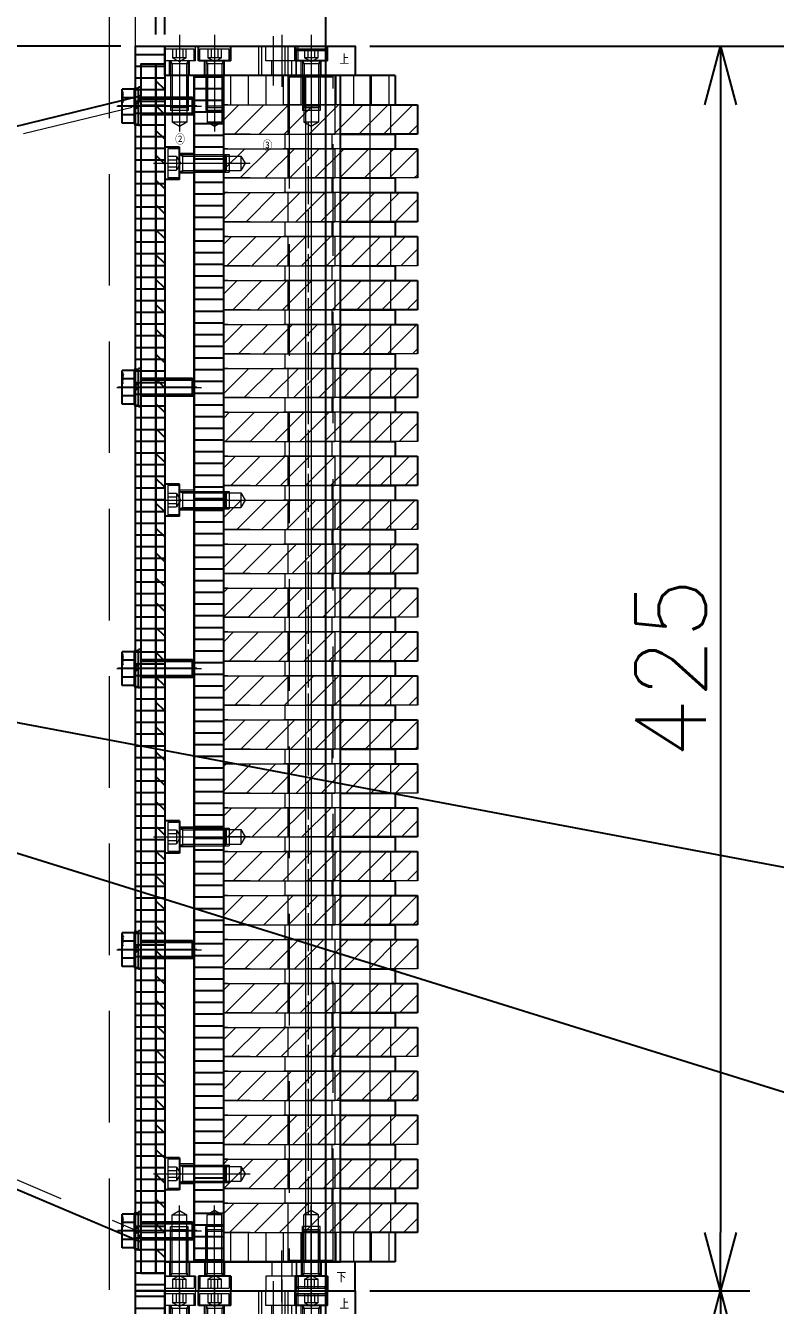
# Model space of a CAD drawing. Header units: millimetres. Extents: x -16130 to 36813, y -8099 to 27484.
# Drawn here: x 14842.6 to 15098.5, y 14771.7 to 15208.6 of the extents above; entities that cross this region are included whole.
import ezdxf
from ezdxf import colors
from ezdxf.entities.mleader import LeaderData, LeaderLine
from ezdxf.enums import TextEntityAlignment as Align
from ezdxf.math import Vec2, Vec3

# ---------------------------------------------------------------- set-up
doc = ezdxf.new("R2010")
doc.units = ezdxf.units.MM
doc.header["$LTSCALE"] = 6
doc.header["$PDMODE"] = 99
doc.header["$PDSIZE"] = 1
doc.linetypes.add('CENTER2', pattern=[28.575, 19.05, -3.175, 3.175, -3.175])
doc.linetypes.add('HIDDEN', pattern=[9.525, 6.35, -3.175])
for name, color, linetype, lineweight in [('04_HIDDEN', 2, 'HIDDEN', 13), ('05_CENTER', 4, 'CENTER2', 13), ('08_DIM', 3, 'Continuous', 13)]:
    doc.layers.add(name, color=color, linetype=linetype, lineweight=lineweight)
doc.layers.add('10_DRAFT', color=8, linetype='Continuous', lineweight=0, plot=False)
doc.styles.add('KSS_TXT', font='txt.shx', dxfattribs={"bigfont": 'extfont2.shx'})
doc.styles.add('KSS_TXT_L', font='txt.shx', dxfattribs={"height": 3, "bigfont": 'extfont2.shx'})
doc.styles.get("Standard").update_dxf_attribs({"font": 'txt.shx', "bigfont": 'extfont2.shx'})
doc.dimstyles.new('KSS_DIM', dxfattribs={"dimtxt": 3, "dimasz": 2.5, "dimexe": 1.25, "dimexo": 0.625, "dimtad": 1, "dimdsep": 46, "dimtxsty": 'KSS_TXT', "dimblk": 'OPEN30', "dimcen": 0, "dimazin": 2, "dimtfac": 0.75, "dimtmove": 0, "dimatfit": 3, "dimldrblk": 'OPEN30', "dimfxl": 1, "dimtolj": 1, "dimarcsym": 0})

# ---------------------------------------------------------------- blocks, each defined once
blk = doc.blocks.new('A$C4AB33B9E_1_1')
at = {"color": 0}
for p, q in [((6.5, 5), (6.5, 10)), ((17.5, 5), (17.5, 10)), ((39.5, 5), (39.5, 10)), ((50.5, 5), (50.5, 10)), ((17.5, 5), (6.5, 5)), ((50.5, 5), (39.5, 5))]:
    blk.add_line(p, q, dxfattribs=at)
blk.add_lwpolyline([(-5, 10), (60, 10), (60, 0), (-5, 0)], close=True, dxfattribs=at)
at = {"layer": '04_HIDDEN'}
for p, q in [((5.5, 5), (5.5, 10)), ((27, 10), (27, 0)), ((28, 10), (28, 0)), ((36, 10), (36, 0)), ((37, 10), (37, 0)), ((5.5, 5), (-5, 5)), ((-3.4, 0), (-3.4, 5)), ((3.4, 0), (3.4, 5)), ((8.6, 0), (8.6, 5)), ((15.4, 0), (15.4, 5)), ((41.6, 0), (41.6, 5)), ((48.4, 0), (48.4, 5))]:
    blk.add_line(p, q, dxfattribs=at)
at = {"layer": '04_HIDDEN', "color": 9}
for p, q in [((39.9, 0), (39.9, 10)), ((50.1, 0), (50.1, 10))]:
    blk.add_line(p, q, dxfattribs=at)
at = {"layer": '05_CENTER'}
for p, q in [((0, 13.86), (0, -3.86)), ((12, 13.86), (12, -3.86)), ((32, 13.39), (32, -3.39)), ((45, 13.86), (45, -3.86))]:
    blk.add_line(p, q, dxfattribs=at)
at = {"layer": '10_DRAFT'}
for p, q in [((35, 13.86), (35, -3.86)), ((29.5, 5), (29.5, 10)), ((40.5, 5), (40.5, 10)), ((40.5, 5), (29.5, 5)), ((31.6, 0), (31.6, 5)), ((38.4, 0), (38.4, 5))]:
    blk.add_line(p, q, dxfattribs=at)
at = {"layer": '10_DRAFT', "style": 'KSS_TXT'}
blk.add_text('上', height=3, dxfattribs=at).set_placement((54.69, 3.84))
blk = doc.blocks.new('A$C60976C3F_1_1')
at = {"color": 0}
for p, q in [((-50.5, 5), (-50.5, 10)), ((-39.5, 5), (-39.5, 10)), ((-17.5, 5), (-17.5, 10)), ((-6.5, 5), (-6.5, 10)), ((-50.5, 5), (-39.5, 5)), ((-17.5, 5), (-6.5, 5))]:
    blk.add_line(p, q, dxfattribs=at)
blk.add_lwpolyline([(5, 10), (-60, 10), (-60, 0), (5, 0)], close=True, dxfattribs=at)
at = {"layer": '04_HIDDEN', "color": 9}
for p, q in [((-50.1, 0), (-50.1, 10)), ((-39.9, 0), (-39.9, 10))]:
    blk.add_line(p, q, dxfattribs=at)
at = {"layer": '04_HIDDEN'}
for p, q in [((-5.5, 5), (-5.5, 10)), ((-48.4, 0), (-48.4, 5)), ((-41.6, 0), (-41.6, 5)), ((-15.4, 0), (-15.4, 5)), ((-8.6, 0), (-8.6, 5)), ((-5.5, 5), (5, 5)), ((-3.4, 0), (-3.4, 5)), ((3.4, 0), (3.4, 5))]:
    blk.add_line(p, q, dxfattribs=at)
at = {"layer": '05_CENTER'}
for p, q in [((-45, 13.86), (-45, -3.86)), ((-12, 13.86), (-12, -3.86)), ((0, 13.86), (0, -3.86))]:
    blk.add_line(p, q, dxfattribs=at)
at = {"layer": '10_DRAFT'}
for p, q in [((-35, 13.86), (-35, -3.86)), ((-40.5, 5), (-40.5, 10)), ((-29.5, 5), (-29.5, 10)), ((-40.5, 5), (-29.5, 5)), ((-38.4, 0), (-38.4, 5)), ((-31.6, 0), (-31.6, 5))]:
    blk.add_line(p, q, dxfattribs=at)
at = {"layer": '10_DRAFT', "style": 'KSS_TXT'}
blk.add_text('下', height=3, rotation=180, dxfattribs=at).set_placement((-53.62, 7))
blk = doc.blocks.new('A$C5D937532_1_1')
at = {"color": 0}
blk.add_lwpolyline([(-43, -405), (7, -405), (7, 0), (-43, 0)], close=True, dxfattribs=at)
at = {"layer": '04_HIDDEN'}
for p, q in [((-39, 0), (-39, -12)), ((-38.5, 0), (-38.5, -16)), ((-33.5, 0), (-33.5, -16)), ((-33, 0), (-33, -12)), ((-6, 0), (-6, -12)), ((-5.5, 0), (-5.5, -16)), ((-0.5, 0), (-0.5, -16)), ((0, 0), (0, -12)), ((-33, -12), (-39, -12)), ((0, -12), (-6, -12)), ((-36, -17.44), (-38.5, -16)), ((-33.5, -16), (-38.5, -16)), ((-33.5, -16), (-36, -17.44)), ((-3, -17.44), (-5.5, -16)), ((-0.5, -16), (-5.5, -16)), ((-0.5, -16), (-3, -17.44)), ((-43, -27), (-31, -27)), ((-43, -27.5), (-27, -27.5)), ((-31, -27), (-31, -33)), ((-27, -27.5), (-25.56, -30)), ((-27, -27.5), (-27, -32.5)), ((-25.56, -30), (-27, -32.5)), ((-43, -32.5), (-27, -32.5)), ((-43, -33), (-31, -33)), ((-43, -142), (-31, -142)), ((-43, -142.5), (-27, -142.5)), ((-31, -142), (-31, -148)), ((-27, -142.5), (-25.56, -145)), ((-27, -142.5), (-27, -147.5)), ((-43, -147.5), (-27, -147.5)), ((-43, -148), (-31, -148)), ((-25.56, -145), (-27, -147.5)), ((-43, -257), (-31, -257)), ((-43, -257.5), (-27, -257.5)), ((-31, -257), (-31, -263)), ((-27, -257.5), (-25.56, -260)), ((-27, -257.5), (-27, -262.5)), ((-25.56, -260), (-27, -262.5)), ((-43, -262.5), (-27, -262.5)), ((-43, -263), (-31, -263)), ((-43, -372), (-31, -372)), ((-43, -372.5), (-27, -372.5)), ((-31, -372), (-31, -378)), ((-27, -372.5), (-25.56, -375)), ((-27, -372.5), (-27, -377.5)), ((-25.56, -375), (-27, -377.5)), ((-43, -377.5), (-27, -377.5)), ((-43, -378), (-31, -378)), ((-36, -387.56), (-38.5, -389)), ((-33.5, -389), (-36, -387.56)), ((-3, -387.56), (-5.5, -389)), ((-0.5, -389), (-3, -387.56)), ((-33, -393), (-39, -393)), ((-39, -405), (-39, -393)), ((-38.5, -405), (-38.5, -389)), ((-33.5, -389), (-38.5, -389)), ((-33.5, -405), (-33.5, -389)), ((-33, -405), (-33, -393)), ((0, -393), (-6, -393)), ((-6, -405), (-6, -393)), ((-5.5, -405), (-5.5, -389)), ((-0.5, -389), (-5.5, -389)), ((-0.5, -405), (-0.5, -389)), ((0, -405), (0, -393))]:
    blk.add_line(p, q, dxfattribs=at)
at = {"layer": '05_CENTER'}
for p, q in [((-36, 2.19), (-36, -19.18)), ((-3, 2.19), (-3, -19.18)), ((-45.19, -30), (-23.82, -30)), ((-45.19, -145), (-23.82, -145)), ((-45.19, -260), (-23.82, -260)), ((-45.19, -375), (-23.82, -375)), ((-36, -407.19), (-36, -385.82)), ((-3, -407.19), (-3, -385.82))]:
    blk.add_line(p, q, dxfattribs=at)
at = {"layer": '10_DRAFT', "style": 'KSS_TXT'}
blk.add_text('③', height=3, dxfattribs=at).set_placement((-19.63, -25.64))
blk = doc.blocks.new('A$C42137086_1_1')
at = {"color": 0}
for p, q in [((0, -24.5), (-5, -24.5)), ((0, -35.5), (0, -24.5)), ((0, -35.5), (-5, -35.5)), ((0, -139.5), (-5, -139.5)), ((0, -150.5), (0, -139.5)), ((0, -150.5), (-5, -150.5)), ((0, -254.5), (-5, -254.5)), ((0, -254.5), (0, -265.5)), ((0, -265.5), (-5, -265.5)), ((0, -369.5), (-5, -369.5)), ((0, -369.5), (0, -380.5)), ((0, -380.5), (-5, -380.5))]:
    blk.add_line(p, q, dxfattribs=at)
blk.add_lwpolyline([(-5, -405), (5, -405), (5, 0), (-5, 0)], close=True, dxfattribs=at)
at = {"layer": '04_HIDDEN'}
for p, q in [((-3, 0), (-3, -12)), ((-2.5, 0), (-2.5, -16)), ((2.5, 0), (2.5, -16)), ((3, 0), (3, -12)), ((3, -12), (-3, -12)), ((0, -17.44), (-2.5, -16)), ((2.5, -16), (-2.5, -16)), ((2.5, -16), (0, -17.44)), ((5, -26.6), (0, -26.6)), ((5, -33.4), (0, -33.4)), ((5, -141.6), (0, -141.6)), ((5, -148.4), (0, -148.4)), ((5, -256.6), (0, -256.6)), ((5, -263.4), (0, -263.4)), ((5, -371.6), (0, -371.6)), ((5, -378.4), (0, -378.4)), ((-2.5, -389), (0, -387.56)), ((0, -387.56), (2.5, -389)), ((-3, -393), (3, -393)), ((-3, -405), (-3, -393)), ((-2.5, -405), (-2.5, -389)), ((-2.5, -389), (2.5, -389)), ((2.5, -405), (2.5, -389)), ((3, -405), (3, -393))]:
    blk.add_line(p, q, dxfattribs=at)
at = {"layer": '04_HIDDEN', "color": 9}
for p, q in [((-5, -7.5), (5, -7.5)), ((-5, -8), (5, -8)), ((-5, -13), (5, -13)), ((-5, -13.5), (5, -13.5)), ((-5, -103.5), (5, -103.5)), ((-5, -104), (5, -104)), ((-5, -109), (5, -109)), ((-5, -109.5), (5, -109.5)), ((-5, -199.5), (5, -199.5)), ((-5, -200), (5, -200)), ((-5, -205), (5, -205)), ((-5, -205.5), (5, -205.5)), ((-5, -295.5), (5, -295.5)), ((-5, -296), (5, -296)), ((-5, -301), (5, -301)), ((-5, -301.5), (5, -301.5)), ((-5, -391.5), (5, -391.5)), ((-5, -392), (5, -392)), ((-5, -397), (5, -397)), ((-5, -397.5), (5, -397.5))]:
    blk.add_line(p, q, dxfattribs=at)
at = {"layer": '05_CENTER'}
for p, q in [((0, 2.19), (0, -19.18)), ((-8.86, -30), (8.86, -30)), ((-8.86, -145), (8.86, -145)), ((-8.86, -260), (8.86, -260)), ((-8.86, -375), (8.86, -375)), ((0, -407.19), (0, -385.82))]:
    blk.add_line(p, q, dxfattribs=at)
at = {"layer": '05_CENTER', "color": 9}
for p, q in [((-7.5, -10.5), (7.5, -10.5)), ((-7.5, -106.5), (7.5, -106.5)), ((-7.5, -202.5), (7.5, -202.5)), ((-7.5, -298.5), (7.5, -298.5)), ((-7.5, -394.5), (7.5, -394.5))]:
    blk.add_line(p, q, dxfattribs=at)
at = {"layer": '10_DRAFT', "style": 'KSS_TXT'}
blk.add_text('②', height=3, dxfattribs=at).set_placement((-1.43, -23.54))
blk = doc.blocks.new('A$C63852907_1_1_1')
at = {"color": 0}
for p, q in [((-4.5, 9), (-5, 8.5)), ((-4.5, 9), (4.5, 9)), ((4.5, 9), (5, 8.5)), ((-5, 0), (-5, 8.5)), ((-5, 8.5), (5, 8.5)), ((5, 8.5), (5, 0)), ((-7.5, -0.5), (7.5, -0.5)), ((-7.5, -404.5), (7.5, -404.5)), ((-5, -405), (-5, -413.5)), ((5, -413.5), (5, -405)), ((-4.5, -414), (-5, -413.5)), ((-5, -413.5), (5, -413.5)), ((-4.5, -414), (4.5, -414)), ((4.5, -414), (5, -413.5))]:
    blk.add_line(p, q, dxfattribs=at)
blk.add_lwpolyline([(-7, -405), (7, -405), (7.5, -404.5), (7.5, -0.5), (7, 0), (-7, 0), (-7.5, -0.5), (-7.5, -404.5)], close=True, dxfattribs=at)
at = {"layer": '05_CENTER'}
blk.add_line((0, 12.86), (0, -417.86), dxfattribs=at)
blk = doc.blocks.new('CBS6-16b_1_1_1')
at = {"color": 0}
for p, q in [((-4, 5), (-4, -5)), ((0, 5), (-4, 5)), ((0, 5), (0, -5)), ((0, 3), (15.46, 3)), ((0.06, 3), (1, 2.46)), ((1, 3), (1, -3)), ((1, 2.46), (16, 2.46)), ((15.46, 3), (15.46, -3)), ((15.46, 3), (16, 2.46)), ((16, 2.46), (16, -2.46)), ((0, -3), (15.46, -3)), ((0.06, -3), (1, -2.46)), ((1, -2.46), (16, -2.46)), ((15.46, -3), (16, -2.46)), ((0, -5), (-4, -5))]:
    blk.add_line(p, q, dxfattribs=at)
at = {"layer": '04_HIDDEN', "color": 0}
for p, q in [((-1, 2.31), (-4, 2.31)), ((-4, 1.15), (-1, 1.15)), ((-1, 2.31), (0.33, 0)), ((-1, 2.31), (-1, -2.31)), ((-4, -1.15), (-1, -1.15)), ((-4, -2.31), (-1, -2.31)), ((0.33, 0), (-1, -2.31))]:
    blk.add_line(p, q, dxfattribs=at)
at = {"layer": '05_CENTER', "color": 0}
blk.add_line((-4.82, 0), (16.83, 0), dxfattribs=at)
blk = doc.blocks.new('A$C0825307D_1_1')
for name, p in [('A$C4AB33B9E_1_1', (5, 202.5)), ('A$C42137086_1_1', (5, 202.5)), ('A$C5D937532_1_1', (53, 202.5))]:
    blk.add_blockref(name, p)
at = {"rotation": 180}
blk.add_blockref('A$C60976C3F_1_1', (5, -202.5), dxfattribs=at)
at = {"layer": '04_HIDDEN'}
blk.add_blockref('A$C63852907_1_1_1', (50, 202.5), dxfattribs=at)
at = {"layer": '04_HIDDEN', "color": 4}
for p, rotation in [((5, 207.5), 270), ((17, 207.5), 270), ((50, 207.5), 270), ((5, -207.5), 90), ((17, -207.5), 90), ((50, -207.5), 90)]:
    blk.add_blockref('CBS6-16b_1_1_1', p, dxfattribs=dict(at, rotation=rotation))
for p in [(5, 172.5), (5, 57.5), (5, -57.5), (5, -172.5)]:
    blk.add_blockref('CBS6-16b_1_1_1', p, dxfattribs=at)
blk = doc.blocks.new('A$C75237A7E_1_1')
h = blk.add_hatch()
h.set_pattern_fill('_USER', color=3, scale=6, angle=90, pattern_type=0)
h.set_pattern_definition([(90, (-9729.3424, -24487.993), (-6, 4e-16), [])])
h.paths.add_polyline_path([(29.63, 10), (21, 10), (21, 0), (29.63, 0)])
h.paths.add_polyline_path([(21, 10), (8, 10), (8, 0), (21, 0)])
h.paths.add_polyline_path([(8, 10), (0, 10), (0, 0), (8, 0)])
h.paths.add_polyline_path([(0, 10), (-1, 10), (-1, 0), (0, 0)])
h.paths.add_polyline_path([(-1, 10), (-8, 10), (-8, 0), (-1, 0)])
h.paths.add_polyline_path([(-8, 10), (-29, 10), (-29, 0), (-8, 0)])
at = {"color": 0}
blk.add_line((21, 10), (21, 0), dxfattribs=at)
blk.add_lwpolyline([(-29, 10), (29.63, 10), (29.63, 0), (-29, 0)], close=True, dxfattribs=at)
at = {"layer": '04_HIDDEN'}
for p, q in [((-7, 10), (-7, 0)), ((9, 10), (9, 0))]:
    blk.add_line(p, q, dxfattribs=at)
at = {"layer": '04_HIDDEN', "color": 9}
blk.add_line((-1, 10), (-1, 0), dxfattribs=at)
at = {"layer": '05_CENTER'}
blk.add_line((1, 15), (1, -5), dxfattribs=at)
blk = doc.blocks.new('A$C43D50A63_1_1')
h = blk.add_hatch()
h.set_pattern_fill('_USER', color=3, scale=6, angle=45, pattern_type=0)
h.set_pattern_definition([(45, (-8147.3205, -26429.961), (-4.2426407, 4.2426407), [])])
h.paths.add_polyline_path([(-8, 10), (-29, 10), (-29, 0), (-8, 0)])
h.paths.add_polyline_path([(-1, 10), (-8, 10), (-8, 0), (-1, 0)])
h.paths.add_polyline_path([(0, 10), (-1, 10), (-1, 0), (0, 0)])
h.paths.add_polyline_path([(8, 10), (0, 10), (0, 0), (8, 0)])
h.paths.add_polyline_path([(21, 10), (8, 10), (8, 0), (21, 0)])
h.paths.add_polyline_path([(29.23, 10), (21, 10), (21, 0), (29.23, 0)])
h.paths.add_polyline_path([(37.26, 10), (29.23, 10), (29.23, 0), (37.26, 0)])
at = {"color": 0}
blk.add_line((21, 10), (21, 0), dxfattribs=at)
blk.add_lwpolyline([(-29, 10), (37.26, 10), (37.26, 0), (-29, 0)], close=True, dxfattribs=at)
at = {"layer": '04_HIDDEN'}
for p, q in [((-7, 10), (-7, 0)), ((9, 10), (9, 0))]:
    blk.add_line(p, q, dxfattribs=at)
at = {"layer": '04_HIDDEN', "color": 9}
for p, q in [((-1, 10), (-1, 0)), ((28, 10), (28, 0))]:
    blk.add_line(p, q, dxfattribs=at)
at = {"layer": '05_CENTER'}
blk.add_line((1, 15.5), (1, -5.5), dxfattribs=at)
blk = doc.blocks.new('A$C4F4128C7_1_1')
at = {"color": 0}
blk.add_line((21, 5), (21, 0), dxfattribs=at)
blk.add_lwpolyline([(-29, 5), (29.63, 5), (29.63, 0), (-29, 0)], close=True, dxfattribs=at)
at = {"layer": '04_HIDDEN'}
for p, q in [((-8, 5), (-8, 0)), ((8, 5), (8, 0))]:
    blk.add_line(p, q, dxfattribs=at)
at = {"layer": '04_HIDDEN', "color": 9}
blk.add_line((-1, 5), (-1, 0), dxfattribs=at)
at = {"layer": '05_CENTER'}
blk.add_line((0, 9), (0, -4), dxfattribs=at)
blk = doc.blocks.new('A$C574158FF_1_1_1')
h = blk.add_hatch()
h.set_pattern_fill('_USER', color=3, scale=4, pattern_type=0)
h.set_pattern_definition([(0, (112.774, 139.052), (0, 4), [])])
h.paths.add_polyline_path([(10, 0), (0, 0), (0, -405), (10, -405)])
at = {"color": 3}
blk.add_lwpolyline([(10, 0), (0, 0), (0, -405), (10, -405)], close=True, dxfattribs=at)
blk = doc.blocks.new('A$C2D3A72E1_1_1')
for p, q in [((68.63, 202.5), (50, 202.5)), ((68.63, 202.5), (68.63, 192.5)), ((50, 192.5), (76.26, 192.5)), ((76.26, 192.5), (76.26, 182.5)), ((50, 182.5), (68.63, 182.5)), ((76.26, 182.5), (50, 182.5)), ((68.63, 182.5), (68.63, 177.5)), ((50, 177.5), (76.26, 177.5)), ((76.26, 177.5), (76.26, 167.5)), ((50, 167.5), (68.63, 167.5)), ((68.63, 167.5), (68.63, 162.5)), ((50, 162.5), (76.26, 162.5)), ((76.26, 162.5), (76.26, 152.5)), ((50, 152.5), (68.63, 152.5)), ((76.26, 152.5), (50, 152.5)), ((68.63, 152.5), (68.63, 147.5)), ((50, 147.5), (76.26, 147.5)), ((76.26, 147.5), (76.26, 137.5)), ((50, 137.5), (68.63, 137.5)), ((68.63, 137.5), (68.63, 132.5)), ((50, 132.5), (76.26, 132.5)), ((76.26, 132.5), (76.26, 122.5)), ((50, 122.5), (68.63, 122.5)), ((76.26, 122.5), (50, 122.5)), ((68.63, 122.5), (68.63, 117.5)), ((50, 117.5), (76.26, 117.5)), ((76.26, 117.5), (76.26, 107.5)), ((50, 107.5), (68.63, 107.5)), ((68.63, 107.5), (68.63, 102.5)), ((50, 102.5), (76.26, 102.5)), ((76.26, 102.5), (76.26, 92.5)), ((50, 92.5), (68.63, 92.5)), ((76.26, 92.5), (50, 92.5)), ((68.63, 92.5), (68.63, 87.5)), ((50, 87.5), (76.26, 87.5)), ((76.26, 87.5), (76.26, 77.5)), ((50, 77.5), (68.63, 77.5)), ((68.63, 77.5), (68.63, 72.5)), ((50, 72.5), (76.26, 72.5)), ((76.26, 72.5), (76.26, 62.5)), ((50, 62.5), (68.63, 62.5)), ((76.26, 62.5), (50, 62.5)), ((68.63, 62.5), (68.63, 57.5)), ((50, 57.5), (76.26, 57.5)), ((76.26, 57.5), (76.26, 47.5)), ((50, 47.5), (68.63, 47.5)), ((68.63, 47.5), (68.63, 42.5)), ((50, 42.5), (76.26, 42.5)), ((76.26, 42.5), (76.26, 32.5)), ((50, 32.5), (68.63, 32.5)), ((76.26, 32.5), (50, 32.5)), ((68.63, 32.5), (68.63, 27.5)), ((50, 27.5), (76.26, 27.5)), ((76.26, 27.5), (76.26, 17.5)), ((50, 17.5), (68.63, 17.5)), ((68.63, 17.5), (68.63, 12.5)), ((50, 12.5), (76.26, 12.5)), ((76.26, 12.5), (76.26, 2.5)), ((50, 2.5), (68.63, 2.5)), ((76.26, 2.5), (50, 2.5)), ((68.63, 2.5), (68.63, -2.5)), ((50, -2.5), (76.26, -2.5)), ((76.26, -2.5), (76.26, -12.5)), ((50, -12.5), (68.63, -12.5)), ((68.63, -12.5), (68.63, -17.5)), ((50, -17.5), (76.26, -17.5)), ((76.26, -17.5), (76.26, -27.5)), ((50, -27.5), (68.63, -27.5)), ((76.26, -27.5), (50, -27.5)), ((68.63, -27.5), (68.63, -32.5)), ((50, -32.5), (76.26, -32.5)), ((76.26, -32.5), (76.26, -42.5)), ((50, -42.5), (68.63, -42.5)), ((68.63, -42.5), (68.63, -47.5)), ((50, -47.5), (76.26, -47.5)), ((76.26, -47.5), (76.26, -57.5)), ((50, -57.5), (68.63, -57.5)), ((76.26, -57.5), (50, -57.5)), ((68.63, -57.5), (68.63, -62.5)), ((50, -62.5), (76.26, -62.5)), ((76.26, -62.5), (76.26, -72.5)), ((50, -72.5), (68.63, -72.5)), ((68.63, -72.5), (68.63, -77.5)), ((50, -77.5), (76.26, -77.5)), ((76.26, -77.5), (76.26, -87.5)), ((50, -87.5), (68.63, -87.5)), ((76.26, -87.5), (50, -87.5)), ((68.63, -87.5), (68.63, -92.5)), ((50, -92.5), (76.26, -92.5)), ((76.26, -92.5), (76.26, -102.5)), ((50, -102.5), (68.63, -102.5)), ((68.63, -102.5), (68.63, -107.5)), ((50, -107.5), (76.26, -107.5)), ((76.26, -107.5), (76.26, -117.5)), ((50, -117.5), (68.63, -117.5)), ((76.26, -117.5), (50, -117.5)), ((68.63, -117.5), (68.63, -122.5)), ((50, -122.5), (76.26, -122.5)), ((76.26, -122.5), (76.26, -132.5)), ((50, -132.5), (68.63, -132.5)), ((68.63, -132.5), (68.63, -137.5)), ((50, -137.5), (76.26, -137.5)), ((76.26, -137.5), (76.26, -147.5)), ((50, -147.5), (68.63, -147.5)), ((76.26, -147.5), (50, -147.5)), ((68.63, -147.5), (68.63, -152.5)), ((50, -152.5), (76.26, -152.5)), ((76.26, -152.5), (76.26, -162.5)), ((50, -162.5), (68.63, -162.5)), ((68.63, -162.5), (68.63, -167.5)), ((50, -167.5), (76.26, -167.5)), ((76.26, -167.5), (76.26, -177.5)), ((50, -177.5), (68.63, -177.5)), ((76.26, -177.5), (50, -177.5)), ((68.63, -177.5), (68.63, -182.5)), ((50, -182.5), (76.26, -182.5)), ((76.26, -182.5), (76.26, -192.5)), ((76.26, -192.5), (50, -192.5)), ((68.63, -192.5), (68.63, -202.5)), ((68.63, -202.5), (50, -202.5))]:
    blk.add_line(p, q)
at = {"xscale": -1}
blk.add_blockref('A$C574158FF_1_1_1', (10, 202.5), dxfattribs=at)
at = {"layer": '04_HIDDEN'}
for name, p in [('A$C75237A7E_1_1', (39, 192.5)), ('A$C43D50A63_1_1', (39, 182.5)), ('A$C4F4128C7_1_1', (39, 177.5)), ('A$C43D50A63_1_1', (39, 167.5)), ('A$C4F4128C7_1_1', (39, 162.5)), ('A$C43D50A63_1_1', (39, 152.5)), ('A$C4F4128C7_1_1', (39, 147.5)), ('A$C43D50A63_1_1', (39, 137.5)), ('A$C4F4128C7_1_1', (39, 132.5)), ('A$C43D50A63_1_1', (39, 122.5)), ('A$C4F4128C7_1_1', (39, 117.5)), ('A$C43D50A63_1_1', (39, 107.5)), ('A$C4F4128C7_1_1', (39, 102.5)), ('A$C43D50A63_1_1', (39, 92.5)), ('A$C4F4128C7_1_1', (39, 87.5)), ('A$C43D50A63_1_1', (39, 77.5)), ('A$C4F4128C7_1_1', (39, 72.5)), ('A$C43D50A63_1_1', (39, 62.5)), ('A$C4F4128C7_1_1', (39, 57.5)), ('A$C43D50A63_1_1', (39, 47.5)), ('A$C4F4128C7_1_1', (39, 42.5)), ('A$C43D50A63_1_1', (39, 32.5)), ('A$C4F4128C7_1_1', (39, 27.5)), ('A$C43D50A63_1_1', (39, 17.5)), ('A$C4F4128C7_1_1', (39, 12.5)), ('A$C43D50A63_1_1', (39, 2.5)), ('A$C4F4128C7_1_1', (39, -2.5)), ('A$C43D50A63_1_1', (39, -12.5)), ('A$C4F4128C7_1_1', (39, -17.5)), ('A$C43D50A63_1_1', (39, -27.5)), ('A$C4F4128C7_1_1', (39, -32.5)), ('A$C43D50A63_1_1', (39, -42.5)), ('A$C4F4128C7_1_1', (39, -47.5)), ('A$C43D50A63_1_1', (39, -57.5)), ('A$C4F4128C7_1_1', (39, -62.5)), ('A$C43D50A63_1_1', (39, -72.5)), ('A$C4F4128C7_1_1', (39, -77.5)), ('A$C43D50A63_1_1', (39, -87.5)), ('A$C4F4128C7_1_1', (39, -92.5)), ('A$C43D50A63_1_1', (39, -102.5)), ('A$C4F4128C7_1_1', (39, -107.5)), ('A$C43D50A63_1_1', (39, -117.5)), ('A$C4F4128C7_1_1', (39, -122.5)), ('A$C43D50A63_1_1', (39, -132.5)), ('A$C4F4128C7_1_1', (39, -137.5)), ('A$C43D50A63_1_1', (39, -147.5)), ('A$C4F4128C7_1_1', (39, -152.5)), ('A$C43D50A63_1_1', (39, -162.5)), ('A$C4F4128C7_1_1', (39, -167.5)), ('A$C43D50A63_1_1', (39, -177.5)), ('A$C4F4128C7_1_1', (39, -182.5)), ('A$C43D50A63_1_1', (39, -192.5)), ('A$C75237A7E_1_1', (39, -202.5))]:
    blk.add_blockref(name, p, dxfattribs=at)
blk = doc.blocks.new('A$C7E6C0F0D_1_1')
for name, p in [('A$C0825307D_1_1', (0, 0)), ('A$C2D3A72E1_1_1', (10, 0))]:
    blk.add_blockref(name, p)
blk = doc.blocks.new('A$C30B32F76_1_1')
at = {"color": 0}
blk.add_line((-15, -12), (-45, -12), dxfattribs=at)
blk.add_lwpolyline([(-15, -7), (-45, -7), (-45, -42, 1.000008), (-15, -42)], format="xyb", close=True, dxfattribs=at)
at = {"layer": '05_CENTER'}
blk.add_line((-30, -2), (-30, -17), dxfattribs=at)
blk = doc.blocks.new('A$C580236FF_1_1')
at = {"color": 0}
for radius in [7, 4.86, 4.28]:
    blk.add_circle((0, 0), radius, dxfattribs=at)
at = {"layer": '05_CENTER'}
for p, q in [((0, -9.75), (0, 9.75)), ((9.75, 0), (-9.75, 0))]:
    blk.add_line(p, q, dxfattribs=at)
blk = doc.blocks.new('A$C4DCA1887_1_1')
at = {"color": 0}
for radius in [15, 13.22, 12.06]:
    blk.add_circle((0, 0), radius, dxfattribs=at)
at = {"layer": '05_CENTER'}
for p, q in [((0, -21.19), (0, 21.19)), ((21.19, 0), (-21.19, 0))]:
    blk.add_line(p, q, dxfattribs=at)
blk = doc.blocks.new('A$C63605BD2_1_1_1')
at = {"color": 0}
for p, q in [((-490, 77), (-5.71, 195.41)), ((-490, 9), (-6.17, -195.26))]:
    blk.add_line(p, q, dxfattribs=at)
for points in [[(0, -206.5), (-5, -206.5), (-5, 206.5), (0, 206.5)], [(-500, 120.5), (-490, 120.5), (-490, -34.5), (-500, -34.5)]]:
    blk.add_lwpolyline(points, close=True, dxfattribs=at)
at = {"color": 3}
for centre, radius, start, end in [((-4.25, 190.76), 4.88, 98.8311, 107.431), ((-490, 77), 1.5, 13.8582, 90), ((-490.75, 78.74), 4.88, 278.8311, 287.431), ((-490.91, 7.21), 5, 65.4564, 79.5156), ((-490, 9.19), 1.5, 270, 330.5665), ((-4.09, -190.71), 5, 245.4636, 259.517)]:
    blk.add_arc(centre, radius, start, end, dxfattribs=at)
at = {"layer": '04_HIDDEN'}
for p, q in [((-489.29, 74.09), (-5, 192.5)), ((-5, 192.5), (-5.71, 195.41)), ((-5, 192.5), (0, 192.5)), ((-489.29, 74.09), (-490, 77)), ((-500, 73.25), (-490, 73.25)), ((-500, 12.75), (-490, 12.75)), ((-488.83, 11.76), (-490, 9)), ((-488.83, 11.76), (-5, -192.5)), ((-5, -192.5), (-6.17, -195.26)), ((-5, -192.5), (0, -192.5))]:
    blk.add_line(p, q, dxfattribs=at)
at = {"layer": '05_CENTER'}
for p, q in [((-13.38, 192), (8.47, 192)), ((-508.15, 103), (-481.88, 103)), ((-13.38, 96), (8.47, 96)), ((-508.15, 43), (-481.88, 43)), ((-13.38, 0), (8.47, 0)), ((-508.15, -17), (-481.88, -17)), ((-13.38, -96), (8.47, -96)), ((-13.38, -192), (8.47, -192))]:
    blk.add_line(p, q, dxfattribs=at)
for name, p in [('A$C580236FF_1_1', (-450, 43)), ('A$C4DCA1887_1_1', (-230, 16.5))]:
    blk.add_blockref(name, p)
at = {"color": 0}
blk.add_blockref('A$C30B32F76_1_1', (-77, 0), dxfattribs=at)
blk = doc.blocks.new('A$C3DDA7359_1_1')
at = {"color": 0}
for p, q in [((-5.77, 2.5), (-5.77, 6.5)), ((-5.77, 6.5), (5.77, 6.5)), ((-2.89, 2.5), (-2.89, 6.5)), ((2.89, 2.5), (2.89, 6.5)), ((5.77, 2.5), (5.77, 6.5)), ((-6.5, 1), (6.5, 1)), ((-6.5, 1), (-6.5, 0)), ((-6.1, 2.5), (-6.1, 1)), ((6.1, 2.5), (-6.1, 2.5)), ((0, 1), (-1.5, 2.5)), ((0, 2.5), (1.5, 1)), ((6.1, 1), (6.1, 2.5)), ((6.5, 0), (6.5, 1)), ((-6.5, 0), (6.5, 0))]:
    blk.add_line(p, q, dxfattribs=at)
at = {"color": 0, "linetype": 'CENTER2'}
blk.add_line((0, -19), (0, 8), dxfattribs=at)
at = {"color": 0, "linetype": 'HIDDEN'}
for p, q in [((-3, -17.5), (-3, 0)), ((-2.46, -17.5), (-2.46, 0)), ((2.46, -17.5), (2.46, 0)), ((3, -17.5), (3, 0)), ((-3, -17.5), (3, -17.5))]:
    blk.add_line(p, q, dxfattribs=at)
at = {"layer": '10_DRAFT', "style": 'KSS_TXT_L'}
blk.add_text('BT-M6x20L,SW,PW', height=0.3, dxfattribs=at).set_placement((1.37, 6.16))
blk = doc.blocks.new('A$C024E6B9C_1_1')
h = blk.add_hatch()
h.set_pattern_fill('_USER', color=3, scale=6, angle=135, pattern_type=0)
h.set_pattern_definition([(135, (-9703.3895, -25683.6584), (-4.2426407, -4.2426407), [])])
h.paths.add_polyline_path([(3, 206.5), (0, 206.5), (0, 192.5), (3, 192.5)])
h.paths.add_polyline_path([(3, 192.5), (0, 192.5), (0, 192), (3, 192)])
h.paths.add_polyline_path([(0, -206.5), (3, -206.5), (3, 192), (0, 192)])
at = {"color": 0}
blk.add_lwpolyline([(3, -206.5), (0, -206.5), (0, 206.5), (3, 206.5)], close=True, dxfattribs=at)
at = {"layer": '04_HIDDEN', "color": 0}
for p, q in [((0, 192.5), (3, 192.5)), ((0, -192.5), (3, -192.5))]:
    blk.add_line(p, q, dxfattribs=at)
at = {"layer": '05_CENTER'}
for p, q in [((-6.12, 192), (9.06, 192)), ((-6.12, 96), (9.06, 96)), ((-6.12, 0), (9.06, 0)), ((-6.12, -96), (9.06, -96)), ((-6.12, -192), (9.06, -192))]:
    blk.add_line(p, q, dxfattribs=at)
blk = doc.blocks.new('A$C5957702E_1_1')
blk.add_blockref('A$C63605BD2_1_1_1', (-3, -192))
at = {"color": 3}
blk.add_blockref('A$C024E6B9C_1_1', (-3, -192), dxfattribs=at)
at = {"rotation": 90}
for p in [(-8, 0), (-8, -96), (-8, -192), (-8, -288), (-8, -384)]:
    blk.add_blockref('A$C3DDA7359_1_1', p, dxfattribs=at)
blk = doc.blocks.new('A$C21800152_1_1')
blk.add_lwpolyline([(-45, -2292), (-45, -2320), (-47, -2322), (-135, -2322), (-135, 43), (-30, 43)])
at = {"layer": '04_HIDDEN'}
blk.add_lwpolyline([(-61, -2229), (-70, -2229), (-70, -76), (-61, -76)], close=True, dxfattribs=at)
blk = doc.blocks.new('A$C495357C8_1_1')
h = blk.add_hatch()
h.set_pattern_fill('_USER', color=3, scale=4, pattern_type=0)
h.set_pattern_definition([(0, (-21691.6393, -19941.3557), (0, 4), [])])
h.paths.add_polyline_path([(-10, -425), (0, -425), (0, 0), (-10, 0)])
at = {"color": 3}
blk.add_lwpolyline([(0, 0), (-10, 0), (-10, -425), (0, -425)], close=True, dxfattribs=at)
blk = doc.blocks.new('A$C62F33C97_1_1')
at = {"xscale": -1}
for name, p in [('A$C21800152_1_1', (-80, 89.5)), ('A$C495357C8_1_1', (-10, 0)), ('A$C495357C8_1_1', (-10, -425))]:
    blk.add_blockref(name, p, dxfattribs=at)
blk = doc.blocks.new('_Open30')
at = {"color": 0, "linetype": 'ByBlock', "lineweight": -2}
for p, q in [((-1, 0.268), (0, 0)), ((0, 0), (-1, -0.268)), ((0, 0), (-1, 0))]:
    blk.add_line(p, q, dxfattribs=at)
blk = doc.blocks.new('*D2268')
at = {"layer": '08_DIM', "color": 0, "lineweight": -2, "transparency": 16777216}
for p, q in [((14960.1, 15201.59), (15089.8, 15201.59)), ((15079.8, 15181.59), (15079.8, 14796.59)), ((14960.1, 14776.59), (15089.8, 14776.59))]:
    blk.add_line(p, q, dxfattribs=at)
at = {"layer": 'Defpoints', "color": 0, "transparency": 16777216}
for p in [(14955.1, 15201.59), (14955.1, 14776.59), (15079.8, 14776.59)]:
    blk.add_point(p, dxfattribs=at)
at = {"layer": '08_DIM', "color": 0, "lineweight": -2, "transparency": 16777216, "xscale": 20, "yscale": 20, "zscale": 20}
for p, rotation in [((15079.8, 15201.59), 90), ((15079.8, 14776.59), 270)]:
    blk.add_blockref('_Open30', p, dxfattribs=dict(at, rotation=rotation))
at = {"layer": '08_DIM', "color": 0, "transparency": 16777216, "insert": (15062.78, 14989.09), "char_height": 24, "attachment_point": 5, "rotation": 90, "style": 'KSS_TXT'}
blk.add_mtext('\\A1;425', dxfattribs=at)
blk = doc.blocks.new('*D2269')
at = {"layer": '08_DIM', "color": 0, "lineweight": -2, "transparency": 16777216}
for p, q in [((14875.1, 15201.59), (14589.44, 15201.59)), ((14599.44, 15181.59), (14599.44, 15052.09)), ((14410.22, 15032.09), (14609.44, 15032.09))]:
    blk.add_line(p, q, dxfattribs=at)
at = {"layer": 'Defpoints', "color": 0, "transparency": 16777216}
for p in [(14880.1, 15201.59), (14405.22, 15032.09), (14599.44, 15032.09)]:
    blk.add_point(p, dxfattribs=at)
at = {"layer": '08_DIM', "color": 0, "lineweight": -2, "transparency": 16777216, "xscale": 20, "yscale": 20, "zscale": 20}
for p, rotation in [((14599.44, 15201.59), 90), ((14599.44, 15032.09), 270)]:
    blk.add_blockref('_Open30', p, dxfattribs=dict(at, rotation=rotation))
at = {"layer": '08_DIM', "color": 0, "transparency": 16777216, "insert": (14582.43, 15116.84), "char_height": 24, "attachment_point": 5, "rotation": 90, "style": 'KSS_TXT'}
blk.add_mtext('\\A1;169.5', dxfattribs=at)
blk = doc.blocks.new('*D2321')
at = {"layer": '08_DIM', "color": 0, "lineweight": -2, "transparency": 16777216}
for p, q in [((14387.1, 15114.59), (14387.1, 15575.34)), ((14887.1, 15205.59), (14887.1, 15575.34)), ((14867.1, 15565.34), (14407.1, 15565.34))]:
    blk.add_line(p, q, dxfattribs=at)
at = {"layer": 'Defpoints', "color": 0, "transparency": 16777216}
for p in [(14387.1, 15565.34), (14887.1, 15200.59), (14387.1, 15109.59)]:
    blk.add_point(p, dxfattribs=at)
at = {"layer": '08_DIM', "color": 0, "lineweight": -2, "transparency": 16777216, "xscale": 20, "yscale": 20, "zscale": 20, "rotation": 180}
blk.add_blockref('_Open30', (14387.1, 15565.34), dxfattribs=at)
at = {"layer": '08_DIM', "color": 0, "lineweight": -2, "transparency": 16777216, "xscale": 20, "yscale": 20, "zscale": 20}
blk.add_blockref('_Open30', (14887.1, 15565.34), dxfattribs=at)
at = {"layer": '08_DIM', "color": 0, "transparency": 16777216, "insert": (14637.1, 15582.36), "char_height": 24, "attachment_point": 5, "style": 'KSS_TXT'}
blk.add_mtext('\\A1;500', dxfattribs=at)
blk = doc.blocks.new('*D2332')
at = {"layer": '08_DIM', "color": 0, "lineweight": -2, "transparency": 16777216}
for p, q in [((14960.1, 14776.59), (15089.8, 14776.59)), ((15079.8, 14371.59), (15079.8, 14756.59)), ((14960.1, 14351.59), (15089.8, 14351.59))]:
    blk.add_line(p, q, dxfattribs=at)
at = {"layer": 'Defpoints', "color": 0, "transparency": 16777216}
for p in [(14955.1, 14776.59), (15079.8, 14776.59), (14955.1, 14351.59)]:
    blk.add_point(p, dxfattribs=at)
at = {"layer": '08_DIM', "color": 0, "lineweight": -2, "transparency": 16777216, "xscale": 20, "yscale": 20, "zscale": 20}
for p, rotation in [((15079.8, 14776.59), 90), ((15079.8, 14351.59), 270)]:
    blk.add_blockref('_Open30', p, dxfattribs=dict(at, rotation=rotation))
at = {"layer": '08_DIM', "color": 0, "transparency": 16777216, "insert": (15062.78, 14564.09), "char_height": 24, "attachment_point": 5, "rotation": 90, "style": 'KSS_TXT'}
blk.add_mtext('\\A1;425', dxfattribs=at)
blk = doc.blocks.new('*D2337')
at = {"layer": '08_DIM', "color": 0, "lineweight": -2, "transparency": 16777216}
for p, q in [((14960.1, 15201.59), (15157.67, 15201.59)), ((15147.67, 12916.09), (15147.67, 15181.59)), ((14850.1, 12896.09), (15157.67, 12896.09))]:
    blk.add_line(p, q, dxfattribs=at)
at = {"layer": 'Defpoints', "color": 0, "transparency": 16777216}
for p in [(14955.1, 15201.59), (15147.67, 15201.59), (14845.1, 12896.09)]:
    blk.add_point(p, dxfattribs=at)
at = {"layer": '08_DIM', "color": 0, "lineweight": -2, "transparency": 16777216, "xscale": 20, "yscale": 20, "zscale": 20}
for p, rotation in [((15147.67, 15201.59), 90), ((15147.67, 12896.09), 270)]:
    blk.add_blockref('_Open30', p, dxfattribs=dict(at, rotation=rotation))
at = {"layer": '08_DIM', "color": 0, "transparency": 16777216, "insert": (15130.64, 14048.84), "char_height": 24, "attachment_point": 5, "rotation": 90, "style": 'KSS_TXT'}
blk.add_mtext('\\A1;2305.5', dxfattribs=at)
blk = doc.blocks.new('*D2637')
at = {"layer": '08_DIM', "color": 0, "lineweight": -2, "transparency": 16777216}
for p, q in [((14890.1, 15205.59), (14890.1, 15575.34)), ((14945.1, 15339.09), (14945.1, 15575.34)), ((14910.1, 15565.34), (14925.1, 15565.34))]:
    blk.add_line(p, q, dxfattribs=at)
at = {"layer": 'Defpoints', "color": 0, "transparency": 16777216}
for p in [(14945.1, 15565.34), (14945.1, 15334.09), (14890.1, 15200.59)]:
    blk.add_point(p, dxfattribs=at)
at = {"layer": '08_DIM', "color": 0, "lineweight": -2, "transparency": 16777216, "xscale": 20, "yscale": 20, "zscale": 20, "rotation": 180}
blk.add_blockref('_Open30', (14890.1, 15565.34), dxfattribs=at)
at = {"layer": '08_DIM', "color": 0, "lineweight": -2, "transparency": 16777216, "xscale": 20, "yscale": 20, "zscale": 20}
blk.add_blockref('_Open30', (14945.1, 15565.34), dxfattribs=at)
at = {"layer": '08_DIM', "color": 0, "transparency": 16777216, "insert": (14917.6, 15582.37), "char_height": 24, "attachment_point": 5, "style": 'KSS_TXT'}
blk.add_mtext('\\A1;55', dxfattribs=at)
blk = doc.blocks.new('*D2638')
at = {"layer": '08_DIM', "color": 0, "lineweight": -2, "transparency": 16777216}
for p, q in [((14887.1, 15205.59), (14887.1, 15575.34)), ((14890.1, 15205.59), (14890.1, 15575.34)), ((14867.1, 15565.34), (14847.1, 15565.34)), ((14887.1, 15565.34), (14890.1, 15565.34)), ((14915.48, 15486.8), (14888.6, 15565.34)), ((14910.1, 15565.34), (14930.1, 15565.34)), ((14941.48, 15486.8), (14915.48, 15486.8))]:
    blk.add_line(p, q, dxfattribs=at)
at = {"layer": 'Defpoints', "color": 0, "transparency": 16777216}
for p in [(14890.1, 15565.34), (14887.1, 15200.59), (14890.1, 15200.59)]:
    blk.add_point(p, dxfattribs=at)
at = {"layer": '08_DIM', "color": 0, "lineweight": -2, "transparency": 16777216, "xscale": 20, "yscale": 20, "zscale": 20}
blk.add_blockref('_Open30', (14887.1, 15565.34), dxfattribs=at)
at = {"layer": '08_DIM', "color": 0, "lineweight": -2, "transparency": 16777216, "xscale": 20, "yscale": 20, "zscale": 20, "rotation": 180}
blk.add_blockref('_Open30', (14890.1, 15565.34), dxfattribs=at)
at = {"layer": '08_DIM', "color": 0, "transparency": 16777216, "insert": (14928.48, 15503.8), "char_height": 24, "attachment_point": 5, "style": 'KSS_TXT'}
blk.add_mtext('\\A1;3', dxfattribs=at)
blk = doc.blocks.new('AM_BALLOON1')
at = {"transparency": 16777216}
blk.add_circle((0, 0), 5, dxfattribs=at)
blk.add_attdef('B_NUMBER', text='', height=3, dxfattribs=at).set_placement((0, 0), align=Align.MIDDLE_CENTER)
blk = doc.blocks.new('_OPEN')
at = {"color": 0, "linetype": 'ByBlock'}
for p, q in [((-1, 0.167), (0, 0)), ((0, 0), (-1, -0.167)), ((0, 0), (-1, 0))]:
    blk.add_line(p, q, dxfattribs=at)

msp = doc.modelspace()

# ---------------------------------------------------------------- block references
for name, p in [('A$C62F33C97_1_1', (14890.10188, 15201.5929)), ('A$C7E6C0F0D_1_1', (14890.10187, 14989.0929)), ('A$C5957702E_1_1', (14890.10188, 15181.0929)), ('A$C7E6C0F0D_1_1', (14890.10187, 14564.0929))]:
    msp.add_blockref(name, p)

# ---------------------------------------------------------------- dimensions: what is measured, and where the dimension line sits
at = {"layer": '08_DIM'}
for base, p1, p2, picture, middle in [((14387.10188, 15565.34024), (14887.10188, 15200.5929), (14387.10188, 15109.5929), '*D2321', (14637.10188, 15582.35691)), ((14945.10188, 15565.34024), (14890.10188, 15200.5929), (14945.10188, 15334.0929), '*D2637', (14917.60188, 15582.37358))]:
    dim = msp.add_linear_dim(base=base, p1=p1, p2=p2, dimstyle='KSS_DIM', override={"dimscale": 8}, dxfattribs=at)
    dim.commit()
    dim.dimension.update_dxf_attribs({"geometry": picture, "text_midpoint": middle})
dim = msp.add_linear_dim(base=(14890.10188, 15565.34024), p1=(14887.10188, 15200.5929), p2=(14890.10188, 15200.5929), dimstyle='KSS_DIM', override={"dimscale": 8, "dimtmove": 1}, dxfattribs=at)
dim.commit()
dim.dimension.update_dxf_attribs({"geometry": '*D2638', "text_midpoint": (14920.48231, 15486.80164), "dimtype": 160})
for base, p1, p2, picture, middle in [((14599.4429, 15032.0929), (14880.10188, 15201.5929), (14405.22281, 15032.0929), '*D2269', (14582.42624, 15116.8429)), ((15079.79721, 14776.5929), (14955.10188, 15201.5929), (14955.10187, 14776.5929), '*D2268', (15062.78054, 14989.0929)), ((15079.79721, 14776.5929), (14955.10188, 14351.5929), (14955.10187, 14776.5929), '*D2332', (15062.78054, 14564.0929))]:
    dim = msp.add_linear_dim(base=base, p1=p1, p2=p2, angle=90, dimstyle='KSS_DIM', override={"dimscale": 8}, dxfattribs=at)
    dim.commit()
    dim.dimension.update_dxf_attribs({"geometry": picture, "text_midpoint": middle})
at = {"layer": '08_DIM', "color": 1}
dim = msp.add_linear_dim(base=(15147.67092, 15201.5929), p1=(14845.10188, 12896.0929), p2=(14955.10188, 15201.5929), angle=90, dimstyle='KSS_DIM', override={"dimscale": 8}, dxfattribs=at)
dim.commit()
dim.dimension.update_dxf_attribs({"geometry": '*D2337', "text_midpoint": (15130.63759, 14048.8429)})

# ---------------------------------------------------------------- leaders
at = {"layer": '08_DIM'}
ml = msp.add_multileader_block('Standard', dxfattribs=at)
ml.set_content('AM_BALLOON1', color=256, scale=8)
ml.set_attribute('B_NUMBER', 'V', width=0)
ml.set_leader_properties(color=256, linetype='ByLayer', lineweight=-1)
ml.set_arrow_properties(name='OPEN')
ml.build(insert=Vec2(0, 0))
ml.multileader.update_dxf_attribs({"leader_type": 0, "has_dogleg": 0, "text_right_attachment_type": 6, "dogleg_length": 0, "arrow_head_size": 16, "scale": 4, "block_connection_type": 1})
ctx = ml.context
ctx.base_point, ctx.scale, ctx.char_height, ctx.arrow_head_size, ctx.landing_gap_size, ctx.plane_origin = Vec3(15125.00199, 16612.85008), 4, 32, 16, 16, Vec3(15159.27631, 16609.77428)
ctx.right_attachment, ctx.attachment_type = 6, 1
notes = []
notes.append((ctx, [(0, (0, 0, 0), (0, 0), (1, 0), 1, [])]))
ctx.block.insert = Vec3(15125.00199, 16612.85008)
ml = msp.add_multileader_block('Standard', dxfattribs=at)
ml.set_content('AM_BALLOON1', color=256, scale=8)
ml.set_attribute('B_NUMBER', '27', width=0)
ml.set_leader_properties(color=256, linetype='ByLayer', lineweight=-1)
ml.set_arrow_properties(name='OPEN')
ml.build(insert=Vec2(0, 0))
ml.multileader.update_dxf_attribs({"leader_type": 0, "has_dogleg": 0, "text_right_attachment_type": 6, "dogleg_length": 0, "arrow_head_size": 16, "scale": 8, "block_connection_type": 1})
ctx = ml.context
ctx.base_point, ctx.scale, ctx.char_height, ctx.arrow_head_size, ctx.landing_gap_size, ctx.plane_origin = Vec3(15049.69335, 15487.87195), 8, 32, 16, 16, Vec3(15049.69335, 15487.87195)
ctx.right_attachment, ctx.attachment_type = 6, 1
notes.append((ctx, [(0, (0, 0, 0), (0, 0), (1, 0), 1, [])]))
ctx.block.insert = Vec3(15049.69335, 15487.87195)
ml = msp.add_multileader_block('Standard', dxfattribs=at)
ml.set_content('AM_BALLOON1', color=256, scale=8)
ml.set_attribute('B_NUMBER', '42', width=0)
ml.set_leader_properties(color=256, linetype='ByLayer', lineweight=-1)
ml.set_arrow_properties(name='OPEN')
ml.build(insert=Vec2(0, 0))
ml.multileader.update_dxf_attribs({"leader_type": 0, "has_dogleg": 0, "text_right_attachment_type": 6, "dogleg_length": 0, "arrow_head_size": 16, "scale": 8, "block_connection_type": 1})
ctx = ml.context
ctx.base_point, ctx.scale, ctx.char_height, ctx.arrow_head_size, ctx.landing_gap_size, ctx.plane_origin = Vec3(15917.96441, 15473.63421), 8, 32, 16, 16, Vec3(15917.96441, 15473.63421)
ctx.right_attachment, ctx.attachment_type = 6, 1
notes.append((ctx, [(0, (0, 0, 0), (0, 0), (1, 0), 1, [])]))
ctx.block.insert = Vec3(15917.96441, 15473.63421)
ml = msp.add_multileader_block('Standard', dxfattribs=at)
ml.set_content('AM_BALLOON1', color=256, scale=8)
ml.set_attribute('B_NUMBER', '41', width=0)
ml.set_leader_properties(color=256, linetype='ByLayer', lineweight=-1)
ml.set_arrow_properties(name='OPEN')
ml.build(insert=Vec2(0, 0))
ml.multileader.update_dxf_attribs({"leader_type": 0, "has_dogleg": 0, "text_right_attachment_type": 6, "dogleg_length": 0, "arrow_head_size": 16, "scale": 8, "block_connection_type": 1})
ctx = ml.context
ctx.base_point, ctx.scale, ctx.char_height, ctx.arrow_head_size, ctx.landing_gap_size, ctx.plane_origin = Vec3(15918.72049, 15076.81975), 8, 32, 16, 16, Vec3(15918.72049, 15076.81975)
ctx.right_attachment, ctx.attachment_type = 6, 1
notes.append((ctx, [(0, (0, 0, 0), (0, 0), (1, 0), 1, [])]))
ctx.block.insert = Vec3(15918.72049, 15076.81975)
at = {"layer": '08_DIM', "color": 4}
ml = msp.add_multileader_mtext('Standard', dxfattribs=at)
ml.set_content('圧力センサ(キーエンス)\\PGP-M025T -1個', color=4)
ml.set_leader_properties()
ml.set_arrow_properties(name='OPEN30')
ml.build(insert=Vec2(0, 0))
ml.multileader.update_dxf_attribs({"text_left_attachment_type": 6, "text_right_attachment_type": 6, "dogleg_length": 0.36, "arrow_head_size": 20, "scale": 8})
ctx = ml.context
ctx.base_point, ctx.scale, ctx.char_height, ctx.arrow_head_size, ctx.landing_gap_size, ctx.plane_origin = Vec3(15218.06367, 14899.74944), 8, 24, 20, 16, Vec3(16432.13246, 14882.79713)
ctx.left_attachment, ctx.right_attachment = 6, 6
notes.append((ctx, [(0, (1, 1, 0), (15215.18367, 14899.74944), (1, 0), 2.88, [(0, [(14673.73295, 15002.08157)], 0, [])])]))
ctx.mtext.insert, ctx.mtext.flow_direction = Vec3(15234.06367, 14928.54944), 5
ml = msp.add_multileader_mtext('Standard', dxfattribs=at)
ml.set_content('ケーブル(キーエンス)\\POP-75722 -1個', color=4)
ml.set_leader_properties()
ml.set_arrow_properties(name='OPEN30')
ml.build(insert=Vec2(0, 0))
ml.multileader.update_dxf_attribs({"text_left_attachment_type": 6, "text_right_attachment_type": 6, "dogleg_length": 0.36, "arrow_head_size": 20, "scale": 8})
ctx = ml.context
ctx.base_point, ctx.scale, ctx.char_height, ctx.arrow_head_size, ctx.landing_gap_size, ctx.plane_origin = Vec3(15218.61828, 14808.92218), 8, 24, 20, 16, Vec3(16432.13246, 14882.79713)
ctx.left_attachment, ctx.right_attachment = 6, 6
notes.append((ctx, [(0, (1, 1, 0), (15215.73828, 14808.92218), (1, 0), 2.88, [(0, [(14621.90421, 14993.94291)], 0, [])])]))
ctx.mtext.insert, ctx.mtext.flow_direction = Vec3(15234.61828, 14837.72218), 5
at = {"layer": '08_DIM'}
ml = msp.add_multileader_block('Standard', dxfattribs=at)
ml.set_content('AM_BALLOON1', color=256, scale=8)
ml.set_attribute('B_NUMBER', 'Z', width=0)
ml.set_leader_properties(color=256, linetype='ByLayer', lineweight=-1)
ml.set_arrow_properties(name='OPEN')
ml.build(insert=Vec2(0, 0))
ml.multileader.update_dxf_attribs({"leader_type": 0, "has_dogleg": 0, "text_right_attachment_type": 6, "dogleg_length": 0, "arrow_head_size": 16, "scale": 4, "block_connection_type": 1})
ctx = ml.context
ctx.base_point, ctx.scale, ctx.char_height, ctx.arrow_head_size, ctx.landing_gap_size, ctx.plane_origin = Vec3(15599.76868, 14899.98027), 4, 32, 16, 16, Vec3(15599.76868, 14899.98027)
ctx.right_attachment, ctx.attachment_type = 6, 1
notes.append((ctx, [(0, (0, 0, 0), (0, 0), (1, 0), 1, [])]))
ctx.block.insert = Vec3(15599.76868, 14899.98027)
ml = msp.add_multileader_block('Standard', dxfattribs=at)
ml.set_content('AM_BALLOON1', color=256, scale=8)
ml.set_attribute('B_NUMBER', 'AA', width=0)
ml.set_leader_properties(color=256, linetype='ByLayer', lineweight=-1)
ml.set_arrow_properties(name='OPEN')
ml.build(insert=Vec2(0, 0))
ml.multileader.update_dxf_attribs({"leader_type": 0, "has_dogleg": 0, "text_right_attachment_type": 6, "dogleg_length": 0, "arrow_head_size": 16, "scale": 4, "block_connection_type": 1})
ctx = ml.context
ctx.base_point, ctx.scale, ctx.char_height, ctx.arrow_head_size, ctx.landing_gap_size, ctx.plane_origin = Vec3(15566.57477, 14809.34912), 4, 32, 16, 16, Vec3(15566.57477, 14809.34912)
ctx.right_attachment, ctx.attachment_type = 6, 1
notes.append((ctx, [(0, (0, 0, 0), (0, 0), (1, 0), 1, [])]))
ctx.block.insert = Vec3(15566.57477, 14809.34912)
for ctx, leaders in notes:
    for number, flags, end, landing, length, lines in leaders:
        leader = LeaderData()
        leader.index, (leader.has_last_leader_line, leader.has_dogleg_vector, leader.attachment_direction) = number, flags
        leader.last_leader_point, leader.dogleg_vector, leader.dogleg_length = Vec3(end), Vec3(landing), length
        for number, points, colour, breaks in lines:
            line = LeaderLine()
            line.index, line.vertices, line.color, line.breaks = number, Vec3.list(points), colors.encode_raw_color(colour), breaks
            leader.lines.append(line)
        ctx.leaders.append(leader)

doc.saveas('drawing.dxf')
